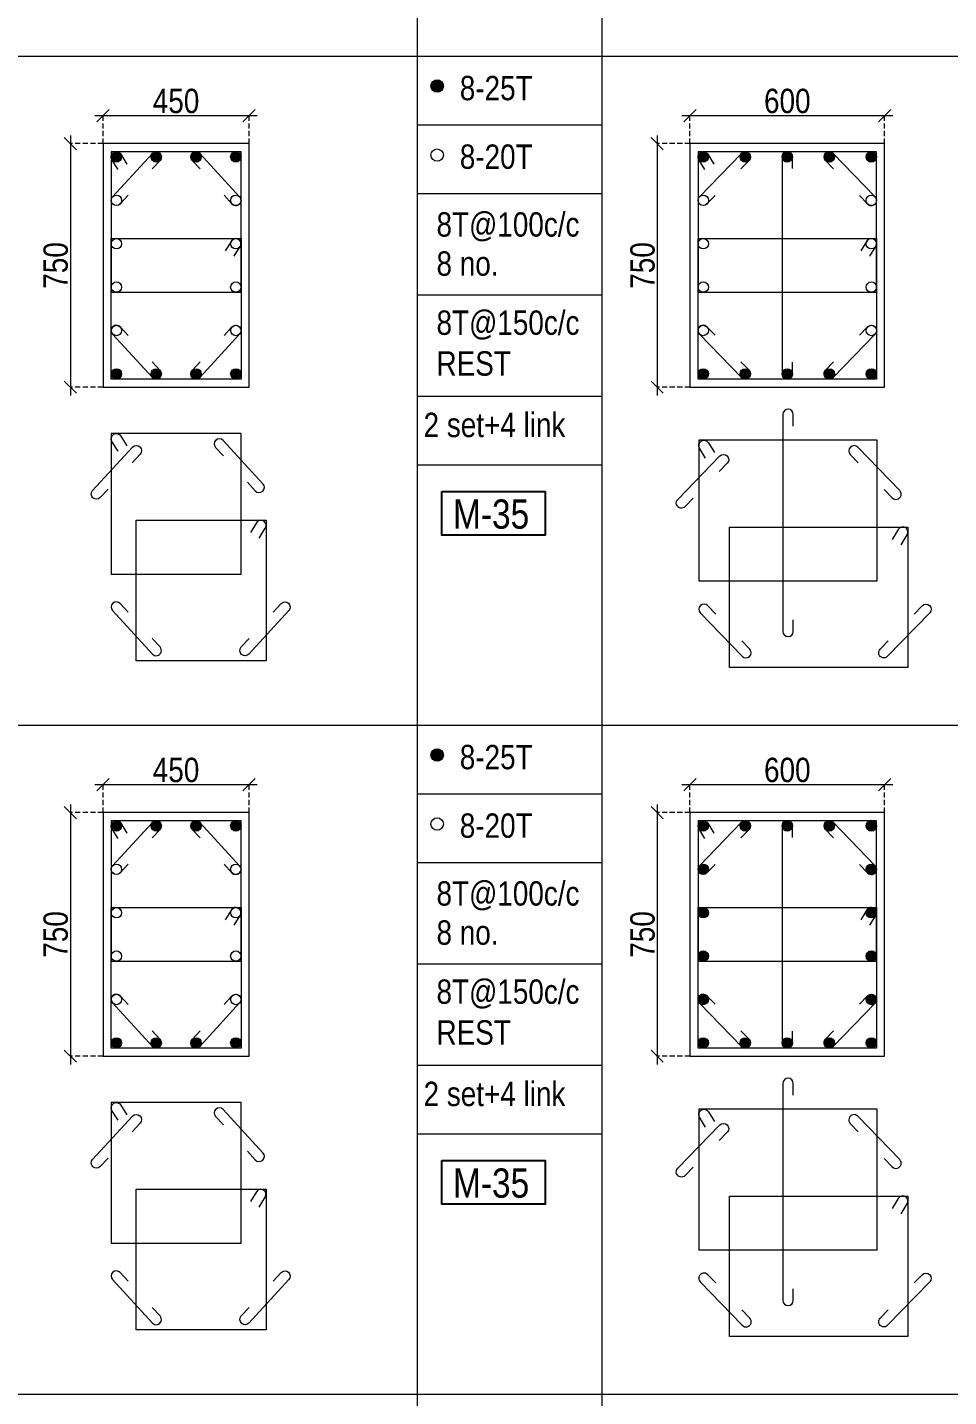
# Model space of a CAD drawing. Header units: millimetres. Extents: x 1112055 to 3390982, y -148532 to 766891.
# Drawn here: x 2143368 to 2154724, y 163087 to 179952 of the extents above; entities that cross this region are included whole.
import ezdxf
from ezdxf.enums import TextEntityAlignment as Align

# ---------------------------------------------------------------- set-up
doc = ezdxf.new("R2010")
doc.units = ezdxf.units.MM
doc.header["$PDMODE"] = 35
doc.header["$PDSIZE"] = -25
doc.linetypes.add('DASHED2', pattern=[0.375, 0.25, -0.125])
doc.linetypes.add('Hidden', pattern=[9.525, 6.35, -3.175])
for name, color, linetype, lineweight in [('B COL. SIZE DIM', 220, 'Continuous', 25), ('B COLSCH', 204, 'Continuous', 20), ('B COLUMN', 1, 'Hidden', 9), ('B STEEL', 34, 'Continuous', 15)]:
    doc.layers.add(name, color=color, linetype=linetype, lineweight=lineweight)
doc.layers.add('B TEXT', color=7, linetype='Continuous')
doc.styles.add('dim inside', font='romans.shx', dxfattribs={"width": 0.8, "height": 125})
doc.styles.add('SWINC', font='swissc.ttf')
doc.dimstyles.new('dim inside', dxfattribs={"dimtxt": 125, "dimasz": 100, "dimexe": 0, "dimexo": 0, "dimgap": 10, "dimtad": 0, "dimdec": 0, "dimzin": 0, "dimdsep": 46, "dimtxsty": 'dim inside', "dimblk": 'SMALL', "dimcen": 0.09, "dimadec": 0, "dimazin": 0, "dimtfac": 1, "dimtdec": 0, "dimtofl": 0, "dimtmove": 0, "dimatfit": 3, "dimfxl": 1, "dimtolj": 1, "dimtzin": 0, "dimarcsym": 2})

# ---------------------------------------------------------------- blocks, each defined once
blk = doc.blocks.new('_Oblique')
at = {"color": 0, "linetype": 'ByBlock', "lineweight": -2}
blk.add_line((-0.5, -0.5), (0.5, 0.5), dxfattribs=at)
blk = doc.blocks.new('*D267')
at = {"layer": 'B COL. SIZE DIM', "color": 250, "lineweight": 9, "ltscale": 250, "transparency": 16777216}
blk.add_line((2144201, 170625), (2146201, 170625), dxfattribs=at)
at = {"layer": 'B COL. SIZE DIM', "color": 250, "linetype": 'DASHED2', "lineweight": 9, "ltscale": 250, "transparency": 16777216}
for p, q in [((2144301, 170280), (2144301, 170625)), ((2146101, 170280), (2146101, 170625))]:
    blk.add_line(p, q, dxfattribs=at)
at = {"layer": 'Defpoints', "color": 0, "ltscale": 250, "transparency": 16777216}
for p in [(2146101, 170625), (2144301, 170280), (2146101, 170280)]:
    blk.add_point(p, dxfattribs=at)
at = {"layer": 'B COL. SIZE DIM', "color": 250, "lineweight": 9, "ltscale": 250, "transparency": 16777216, "xscale": 150, "yscale": 150, "zscale": 150, "rotation": 180}
blk.add_blockref('_Oblique', (2144301, 170625), dxfattribs=at)
at = {"layer": 'B COL. SIZE DIM', "color": 250, "lineweight": 9, "ltscale": 250, "transparency": 16777216, "xscale": 150, "yscale": 150, "zscale": 150}
blk.add_blockref('_Oblique', (2146101, 170625), dxfattribs=at)
at = {"layer": 'B COL. SIZE DIM', "color": 6, "ltscale": 250, "transparency": 16777216, "insert": (2145201, 170804), "char_height": 300, "attachment_point": 5, "style": 'SWINC'}
blk.add_mtext('\\A1;450', dxfattribs=at)
blk = doc.blocks.new('*D268')
at = {"layer": 'B COL. SIZE DIM', "color": 250, "lineweight": 9, "ltscale": 250, "transparency": 16777216}
blk.add_line((2143898, 170380), (2143898, 167180), dxfattribs=at)
at = {"layer": 'B COL. SIZE DIM', "color": 250, "linetype": 'DASHED2', "lineweight": 9, "ltscale": 250, "transparency": 16777216}
for p, q in [((2144301, 170280), (2143898, 170280)), ((2144301, 167280), (2143898, 167280))]:
    blk.add_line(p, q, dxfattribs=at)
at = {"layer": 'Defpoints', "color": 0, "ltscale": 250, "transparency": 16777216}
for p in [(2144301, 170280), (2143898, 167280), (2144301, 167280)]:
    blk.add_point(p, dxfattribs=at)
at = {"layer": 'B COL. SIZE DIM', "color": 250, "lineweight": 9, "ltscale": 250, "transparency": 16777216, "xscale": 150, "yscale": 150, "zscale": 150}
for p, rotation in [((2143898, 170280), 90), ((2143898, 167280), 270)]:
    blk.add_blockref('_Oblique', p, dxfattribs=dict(at, rotation=rotation))
at = {"layer": 'B COL. SIZE DIM', "color": 6, "ltscale": 250, "transparency": 16777216, "insert": (2143719, 168780), "char_height": 300, "attachment_point": 5, "rotation": 90, "style": 'SWINC'}
blk.add_mtext('\\A1;750', dxfattribs=at)
blk = doc.blocks.new('*D273')
at = {"layer": 'B COL. SIZE DIM', "color": 250, "lineweight": 9, "ltscale": 250, "transparency": 16777216}
blk.add_line((2144201, 178865), (2146201, 178865), dxfattribs=at)
at = {"layer": 'B COL. SIZE DIM', "color": 250, "linetype": 'DASHED2', "lineweight": 9, "ltscale": 250, "transparency": 16777216}
for p, q in [((2144301, 178520), (2144301, 178865)), ((2146101, 178520), (2146101, 178865))]:
    blk.add_line(p, q, dxfattribs=at)
at = {"layer": 'Defpoints', "color": 0, "ltscale": 250, "transparency": 16777216}
for p in [(2146101, 178865), (2144301, 178520), (2146101, 178520)]:
    blk.add_point(p, dxfattribs=at)
at = {"layer": 'B COL. SIZE DIM', "color": 250, "lineweight": 9, "ltscale": 250, "transparency": 16777216, "xscale": 150, "yscale": 150, "zscale": 150, "rotation": 180}
blk.add_blockref('_Oblique', (2144301, 178865), dxfattribs=at)
at = {"layer": 'B COL. SIZE DIM', "color": 250, "lineweight": 9, "ltscale": 250, "transparency": 16777216, "xscale": 150, "yscale": 150, "zscale": 150}
blk.add_blockref('_Oblique', (2146101, 178865), dxfattribs=at)
at = {"layer": 'B COL. SIZE DIM', "color": 6, "ltscale": 250, "transparency": 16777216, "insert": (2145201, 179044), "char_height": 300, "attachment_point": 5, "style": 'SWINC'}
blk.add_mtext('\\A1;450', dxfattribs=at)
blk = doc.blocks.new('*D274')
at = {"layer": 'B COL. SIZE DIM', "color": 250, "lineweight": 9, "ltscale": 250, "transparency": 16777216}
blk.add_line((2143898, 178620), (2143898, 175420), dxfattribs=at)
at = {"layer": 'B COL. SIZE DIM', "color": 250, "linetype": 'DASHED2', "lineweight": 9, "ltscale": 250, "transparency": 16777216}
for p, q in [((2144301, 178520), (2143898, 178520)), ((2144301, 175520), (2143898, 175520))]:
    blk.add_line(p, q, dxfattribs=at)
at = {"layer": 'Defpoints', "color": 0, "ltscale": 250, "transparency": 16777216}
for p in [(2144301, 178520), (2143898, 175520), (2144301, 175520)]:
    blk.add_point(p, dxfattribs=at)
at = {"layer": 'B COL. SIZE DIM', "color": 250, "lineweight": 9, "ltscale": 250, "transparency": 16777216, "xscale": 150, "yscale": 150, "zscale": 150}
for p, rotation in [((2143898, 178520), 90), ((2143898, 175520), 270)]:
    blk.add_blockref('_Oblique', p, dxfattribs=dict(at, rotation=rotation))
at = {"layer": 'B COL. SIZE DIM', "color": 6, "ltscale": 250, "transparency": 16777216, "insert": (2143719, 177020), "char_height": 300, "attachment_point": 5, "rotation": 90, "style": 'SWINC'}
blk.add_mtext('\\A1;750', dxfattribs=at)
blk = doc.blocks.new('*D279')
at = {"layer": 'B COL. SIZE DIM', "color": 250, "lineweight": 9, "ltscale": 250, "transparency": 16777216}
blk.add_line((2151435, 170625), (2154035, 170625), dxfattribs=at)
at = {"layer": 'B COL. SIZE DIM', "color": 250, "linetype": 'DASHED2', "lineweight": 9, "ltscale": 250, "transparency": 16777216}
for p, q in [((2151535, 170280), (2151535, 170625)), ((2153935, 170280), (2153935, 170625))]:
    blk.add_line(p, q, dxfattribs=at)
at = {"layer": 'Defpoints', "color": 0, "ltscale": 250, "transparency": 16777216}
for p in [(2153935, 170625), (2151535, 170280), (2153935, 170280)]:
    blk.add_point(p, dxfattribs=at)
at = {"layer": 'B COL. SIZE DIM', "color": 250, "lineweight": 9, "ltscale": 250, "transparency": 16777216, "xscale": 150, "yscale": 150, "zscale": 150, "rotation": 180}
blk.add_blockref('_Oblique', (2151535, 170625), dxfattribs=at)
at = {"layer": 'B COL. SIZE DIM', "color": 250, "lineweight": 9, "ltscale": 250, "transparency": 16777216, "xscale": 150, "yscale": 150, "zscale": 150}
blk.add_blockref('_Oblique', (2153935, 170625), dxfattribs=at)
at = {"layer": 'B COL. SIZE DIM', "color": 6, "ltscale": 250, "transparency": 16777216, "insert": (2152735, 170804), "char_height": 300, "attachment_point": 5, "style": 'SWINC'}
blk.add_mtext('\\A1;600', dxfattribs=at)
blk = doc.blocks.new('*D280')
at = {"layer": 'B COL. SIZE DIM', "color": 250, "lineweight": 9, "ltscale": 250, "transparency": 16777216}
blk.add_line((2151131, 170380), (2151131, 167180), dxfattribs=at)
at = {"layer": 'B COL. SIZE DIM', "color": 250, "linetype": 'DASHED2', "lineweight": 9, "ltscale": 250, "transparency": 16777216}
for p, q in [((2151535, 170280), (2151131, 170280)), ((2151535, 167280), (2151131, 167280))]:
    blk.add_line(p, q, dxfattribs=at)
at = {"layer": 'Defpoints', "color": 0, "ltscale": 250, "transparency": 16777216}
for p in [(2151535, 170280), (2151131, 167280), (2151535, 167280)]:
    blk.add_point(p, dxfattribs=at)
at = {"layer": 'B COL. SIZE DIM', "color": 250, "lineweight": 9, "ltscale": 250, "transparency": 16777216, "xscale": 150, "yscale": 150, "zscale": 150}
for p, rotation in [((2151131, 170280), 90), ((2151131, 167280), 270)]:
    blk.add_blockref('_Oblique', p, dxfattribs=dict(at, rotation=rotation))
at = {"layer": 'B COL. SIZE DIM', "color": 6, "ltscale": 250, "transparency": 16777216, "insert": (2150952, 168780), "char_height": 300, "attachment_point": 5, "rotation": 90, "style": 'SWINC'}
blk.add_mtext('\\A1;750', dxfattribs=at)
blk = doc.blocks.new('*D281')
at = {"layer": 'B COL. SIZE DIM', "color": 250, "lineweight": 9, "ltscale": 250, "transparency": 16777216}
blk.add_line((2151435, 178865), (2154035, 178865), dxfattribs=at)
at = {"layer": 'B COL. SIZE DIM', "color": 250, "linetype": 'DASHED2', "lineweight": 9, "ltscale": 250, "transparency": 16777216}
for p, q in [((2151535, 178520), (2151535, 178865)), ((2153935, 178520), (2153935, 178865))]:
    blk.add_line(p, q, dxfattribs=at)
at = {"layer": 'Defpoints', "color": 0, "ltscale": 250, "transparency": 16777216}
for p in [(2153935, 178865), (2151535, 178520), (2153935, 178520)]:
    blk.add_point(p, dxfattribs=at)
at = {"layer": 'B COL. SIZE DIM', "color": 250, "lineweight": 9, "ltscale": 250, "transparency": 16777216, "xscale": 150, "yscale": 150, "zscale": 150, "rotation": 180}
blk.add_blockref('_Oblique', (2151535, 178865), dxfattribs=at)
at = {"layer": 'B COL. SIZE DIM', "color": 250, "lineweight": 9, "ltscale": 250, "transparency": 16777216, "xscale": 150, "yscale": 150, "zscale": 150}
blk.add_blockref('_Oblique', (2153935, 178865), dxfattribs=at)
at = {"layer": 'B COL. SIZE DIM', "color": 6, "ltscale": 250, "transparency": 16777216, "insert": (2152735, 179044), "char_height": 300, "attachment_point": 5, "style": 'SWINC'}
blk.add_mtext('\\A1;600', dxfattribs=at)
blk = doc.blocks.new('*D282')
at = {"layer": 'B COL. SIZE DIM', "color": 250, "lineweight": 9, "ltscale": 250, "transparency": 16777216}
blk.add_line((2151131, 178620), (2151131, 175420), dxfattribs=at)
at = {"layer": 'B COL. SIZE DIM', "color": 250, "linetype": 'DASHED2', "lineweight": 9, "ltscale": 250, "transparency": 16777216}
for p, q in [((2151535, 178520), (2151131, 178520)), ((2151535, 175520), (2151131, 175520))]:
    blk.add_line(p, q, dxfattribs=at)
at = {"layer": 'Defpoints', "color": 0, "ltscale": 250, "transparency": 16777216}
for p in [(2151535, 178520), (2151131, 175520), (2151535, 175520)]:
    blk.add_point(p, dxfattribs=at)
at = {"layer": 'B COL. SIZE DIM', "color": 250, "lineweight": 9, "ltscale": 250, "transparency": 16777216, "xscale": 150, "yscale": 150, "zscale": 150}
for p, rotation in [((2151131, 178520), 90), ((2151131, 175520), 270)]:
    blk.add_blockref('_Oblique', p, dxfattribs=dict(at, rotation=rotation))
at = {"layer": 'B COL. SIZE DIM', "color": 6, "ltscale": 250, "transparency": 16777216, "insert": (2150952, 177020), "char_height": 300, "attachment_point": 5, "rotation": 90, "style": 'SWINC'}
blk.add_mtext('\\A1;750', dxfattribs=at)

msp = doc.modelspace()

# ---------------------------------------------------------------- hatches: boundary and pattern name
at = {"layer": 'B STEEL', "lineweight": 9, "ltscale": 0.5}
h = msp.add_hatch(color=34, dxfattribs=at)
edge = h.paths.add_edge_path()
edge.add_arc((2148419.8, 179229.5), 76.8, 0, 360)
h = msp.add_hatch(color=34, dxfattribs=at)
edge = h.paths.add_edge_path()
edge.add_arc((2144465.5, 178356.3), 64, 0, 360)
h = msp.add_hatch(color=34, dxfattribs=at)
edge = h.paths.add_edge_path()
edge.add_arc((2144956.1, 178356.3), 64, 180, 540, ccw=False)
h = msp.add_hatch(color=34, dxfattribs=at)
edge = h.paths.add_edge_path()
edge.add_arc((2145446.8, 178356.3), 64, 180, 540, ccw=False)
h = msp.add_hatch(color=34, dxfattribs=at)
edge = h.paths.add_edge_path()
edge.add_arc((2145937.4, 178356.3), 64, 180, 540, ccw=False)
h = msp.add_hatch(color=34, dxfattribs=at)
edge = h.paths.add_edge_path()
edge.add_arc((2151699, 178356.3), 64, 0, 360)
at = {"layer": 'B STEEL', "lineweight": 30}
h = msp.add_hatch(color=34, dxfattribs=at)
edge = h.paths.add_edge_path()
edge.add_arc((2152217, 178356.3), 64, 0, 360)
h = msp.add_hatch(color=34, dxfattribs=at)
edge = h.paths.add_edge_path()
edge.add_arc((2152735, 178356.3), 64, 0, 360)
h = msp.add_hatch(color=34, dxfattribs=at)
edge = h.paths.add_edge_path()
edge.add_arc((2153253, 178356.3), 64, 0, 360)
at = {"layer": 'B STEEL', "lineweight": 9, "ltscale": 0.5}
h = msp.add_hatch(color=34, dxfattribs=at)
edge = h.paths.add_edge_path()
edge.add_arc((2153771, 178356.3), 64, 180, 540, ccw=False)
h = msp.add_hatch(color=34, dxfattribs=at)
edge = h.paths.add_edge_path()
edge.add_arc((2144465.5, 175684.3), 64, 0, 360, ccw=False)
h = msp.add_hatch(color=34, dxfattribs=at)
edge = h.paths.add_edge_path()
edge.add_arc((2144956.1, 175684.3), 64, -180, 180)
h = msp.add_hatch(color=34, dxfattribs=at)
edge = h.paths.add_edge_path()
edge.add_arc((2145446.8, 175684.3), 64, -180, 180)
h = msp.add_hatch(color=34, dxfattribs=at)
edge = h.paths.add_edge_path()
edge.add_arc((2145937.4, 175684.3), 64, -180, 180)
h = msp.add_hatch(color=34, dxfattribs=at)
edge = h.paths.add_edge_path()
edge.add_arc((2151699, 175684.3), 64, 0, 360, ccw=False)
at = {"layer": 'B STEEL', "lineweight": 30}
h = msp.add_hatch(color=34, dxfattribs=at)
edge = h.paths.add_edge_path()
edge.add_arc((2152217, 175684.3), 64, 0, 360)
h = msp.add_hatch(color=34, dxfattribs=at)
edge = h.paths.add_edge_path()
edge.add_arc((2152735, 175684.3), 64, 0, 360)
h = msp.add_hatch(color=34, dxfattribs=at)
edge = h.paths.add_edge_path()
edge.add_arc((2153253, 175684.3), 64, 0, 360)
at = {"layer": 'B STEEL', "lineweight": 9, "ltscale": 0.5}
h = msp.add_hatch(color=34, dxfattribs=at)
edge = h.paths.add_edge_path()
edge.add_arc((2153771, 175684.3), 64, -180, 180)
h = msp.add_hatch(color=34, dxfattribs=at)
edge = h.paths.add_edge_path()
edge.add_arc((2148419.8, 170989.6), 76.8, 0, 360)
h = msp.add_hatch(color=34, dxfattribs=at)
edge = h.paths.add_edge_path()
edge.add_arc((2144465.5, 170116.4), 64, 0, 360)
h = msp.add_hatch(color=34, dxfattribs=at)
edge = h.paths.add_edge_path()
edge.add_arc((2144956.1, 170116.4), 64, 180, 540, ccw=False)
h = msp.add_hatch(color=34, dxfattribs=at)
edge = h.paths.add_edge_path()
edge.add_arc((2145446.8, 170116.4), 64, 180, 540, ccw=False)
h = msp.add_hatch(color=34, dxfattribs=at)
edge = h.paths.add_edge_path()
edge.add_arc((2145937.4, 170116.4), 64, 180, 540, ccw=False)
h = msp.add_hatch(color=34, dxfattribs=at)
edge = h.paths.add_edge_path()
edge.add_arc((2151699, 170116.4), 64, 0, 360)
at = {"layer": 'B STEEL', "lineweight": 30}
h = msp.add_hatch(color=34, dxfattribs=at)
edge = h.paths.add_edge_path()
edge.add_arc((2152217, 170116.4), 64, 0, 360)
h = msp.add_hatch(color=34, dxfattribs=at)
edge = h.paths.add_edge_path()
edge.add_arc((2152735, 170116.4), 64, 0, 360)
h = msp.add_hatch(color=34, dxfattribs=at)
edge = h.paths.add_edge_path()
edge.add_arc((2153253, 170116.4), 64, 0, 360)
at = {"layer": 'B STEEL', "lineweight": 9, "ltscale": 0.5}
h = msp.add_hatch(color=34, dxfattribs=at)
edge = h.paths.add_edge_path()
edge.add_arc((2153771, 170116.4), 64, 180, 540, ccw=False)
at = {"layer": 'B STEEL', "lineweight": 30}
h = msp.add_hatch(color=34, dxfattribs=at)
edge = h.paths.add_edge_path()
edge.add_arc((2151699, 169582), 64, 0, 360)
h = msp.add_hatch(color=34, dxfattribs=at)
edge = h.paths.add_edge_path()
edge.add_arc((2153771, 169582), 64, 0, 360)
h = msp.add_hatch(color=34, dxfattribs=at)
edge = h.paths.add_edge_path()
edge.add_arc((2151699, 169047.6), 64, 0, 360)
h = msp.add_hatch(color=34, dxfattribs=at)
edge = h.paths.add_edge_path()
edge.add_arc((2153771, 169047.6), 64, 0, 360)
h = msp.add_hatch(color=34, dxfattribs=at)
edge = h.paths.add_edge_path()
edge.add_arc((2151699, 168513.2), 64, 0, 360)
h = msp.add_hatch(color=34, dxfattribs=at)
edge = h.paths.add_edge_path()
edge.add_arc((2153771, 168513.2), 64, 0, 360)
h = msp.add_hatch(color=34, dxfattribs=at)
edge = h.paths.add_edge_path()
edge.add_arc((2151699, 167978.9), 64, 0, 360)
h = msp.add_hatch(color=34, dxfattribs=at)
edge = h.paths.add_edge_path()
edge.add_arc((2153771, 167978.9), 64, 0, 360)
at = {"layer": 'B STEEL', "lineweight": 9, "ltscale": 0.5}
h = msp.add_hatch(color=34, dxfattribs=at)
edge = h.paths.add_edge_path()
edge.add_arc((2144465.5, 167444.5), 64, 0, 360, ccw=False)
h = msp.add_hatch(color=34, dxfattribs=at)
edge = h.paths.add_edge_path()
edge.add_arc((2144956.1, 167444.5), 64, -180, 180)
h = msp.add_hatch(color=34, dxfattribs=at)
edge = h.paths.add_edge_path()
edge.add_arc((2145446.8, 167444.5), 64, -180, 180)
h = msp.add_hatch(color=34, dxfattribs=at)
edge = h.paths.add_edge_path()
edge.add_arc((2145937.4, 167444.5), 64, -180, 180)
h = msp.add_hatch(color=34, dxfattribs=at)
edge = h.paths.add_edge_path()
edge.add_arc((2151699, 167444.5), 64, 0, 360, ccw=False)
at = {"layer": 'B STEEL', "lineweight": 30}
h = msp.add_hatch(color=34, dxfattribs=at)
edge = h.paths.add_edge_path()
edge.add_arc((2152217, 167444.5), 64, 0, 360)
h = msp.add_hatch(color=34, dxfattribs=at)
edge = h.paths.add_edge_path()
edge.add_arc((2152735, 167444.5), 64, 0, 360)
h = msp.add_hatch(color=34, dxfattribs=at)
edge = h.paths.add_edge_path()
edge.add_arc((2153253, 167444.5), 64, 0, 360)
at = {"layer": 'B STEEL', "lineweight": 9, "ltscale": 0.5}
h = msp.add_hatch(color=34, dxfattribs=at)
edge = h.paths.add_edge_path()
edge.add_arc((2153771, 167444.5), 64, -180, 180)

# ---------------------------------------------------------------- linework, layer by layer
at = {"layer": 'B COLSCH', "color": 250, "lineweight": 0}
for p, q in [((2148173.5, 196077.4), (2148173.5, 146638.4)), ((2150447.9, 196077.4), (2150447.9, 139385.8)), ((2087919, 179597.8), (2215549.8, 179597.8)), ((2148173.5, 178752.8), (2150447.9, 178752.8)), ((2148173.5, 177907.8), (2150447.9, 177907.8)), ((2148173.5, 176658), (2150447.9, 176658)), ((2148173.5, 175408.2), (2150447.9, 175408.2)), ((2148173.5, 174563.2), (2150447.9, 174563.2)), ((2087919, 171357.9), (2215549.8, 171357.9)), ((2148173.5, 170512.9), (2150447.9, 170512.9)), ((2148173.5, 169667.9), (2150447.9, 169667.9)), ((2148173.5, 168418.2), (2150447.9, 168418.2)), ((2148173.5, 167168.4), (2150447.9, 167168.4)), ((2148173.5, 166323.4), (2150447.9, 166323.4)), ((2087919, 163118.1), (2215549.8, 163118.1))]:
    msp.add_line(p, q, dxfattribs=at)
at = {"layer": 'B COLUMN', "color": 1, "linetype": 'ByBlock', "lineweight": 20}
for points in [[(2144301.4, 175520.3), (2146101.4, 175520.3), (2146101.4, 178520.3), (2144301.4, 178520.3)], [(2151535, 175520.3), (2153935, 175520.3), (2153935, 178520.3), (2151535, 178520.3)], [(2144301.4, 167280.4), (2146101.4, 167280.4), (2146101.4, 170280.4), (2144301.4, 170280.4)], [(2151535, 167280.4), (2153935, 167280.4), (2153935, 170280.4), (2151535, 170280.4)]]:
    msp.add_lwpolyline(points, close=True, dxfattribs=at)
at = {"layer": 'B STEEL', "color": 34, "lineweight": 9, "ltscale": 0.5}
for points in [[(2144401.4, 176689.1), (2146001.4, 176689.1), (2146001.4, 178420.3), (2144401.4, 178420.3)], [(2151635, 176689.1), (2153835, 176689.1), (2153835, 178420.3), (2151635, 178420.3)], [(2144401.4, 177351.5), (2146001.4, 177351.5), (2146001.4, 175620.3), (2144401.4, 175620.3)], [(2151635, 177351.5), (2153835, 177351.5), (2153835, 175620.3), (2151635, 175620.3)], [(2144401.4, 173218.2), (2146001.4, 173218.2), (2146001.4, 174949.4), (2144401.4, 174949.4)], [(2151644.1, 173135.5), (2153844.1, 173135.5), (2153844.1, 174866.7), (2151644.1, 174866.7)], [(2144710, 173880.7), (2146310, 173880.7), (2146310, 172149.4), (2144710, 172149.4)], [(2152021.8, 173798), (2154221.8, 173798), (2154221.8, 172066.7), (2152021.8, 172066.7)], [(2144401.4, 168449.2), (2146001.4, 168449.2), (2146001.4, 170180.4), (2144401.4, 170180.4)], [(2151635, 168449.2), (2153835, 168449.2), (2153835, 170180.4), (2151635, 170180.4)], [(2144401.4, 169111.7), (2146001.4, 169111.7), (2146001.4, 167380.4), (2144401.4, 167380.4)], [(2151635, 169111.7), (2153835, 169111.7), (2153835, 167380.4), (2151635, 167380.4)], [(2144401.4, 164978.4), (2146001.4, 164978.4), (2146001.4, 166709.6), (2144401.4, 166709.6)], [(2151644.1, 164895.7), (2153844.1, 164895.7), (2153844.1, 166626.9), (2151644.1, 166626.9)], [(2144710, 165640.8), (2146310, 165640.8), (2146310, 163909.6), (2144710, 163909.6)], [(2152021.8, 165558.1), (2154221.8, 165558.1), (2154221.8, 163826.9), (2152021.8, 163826.9)]]:
    msp.add_lwpolyline(points, close=True, dxfattribs=at)
for points in [[(2144485.7, 178201.2), (2144410.9, 178322.7, -1), (2144520, 178389.8), (2144594.7, 178268.3)], [(2144609.1, 177883.7), (2144512.6, 177778.6, -1), (2144418.3, 177865.2), (2144909, 178399.6, -1), (2145003.3, 178313), (2144906.8, 178207.9)], [(2145793.8, 177883.7), (2145890.3, 177778.6, 1), (2145984.6, 177865.2), (2145493.9, 178399.6, 1), (2145399.6, 178313), (2145496.1, 178207.9)], [(2151719.2, 178201.2), (2151644.5, 178322.7, -1), (2151753.5, 178389.8), (2151828.3, 178268.3)], [(2151844.3, 177879.7), (2151745, 177777.3, -1), (2151653, 177866.4), (2152171, 178400.8, -1), (2152263, 178311.7), (2152163.7, 178209.3)], [(2152799, 178213.6), (2152799, 178356.3, 1), (2152671, 178356.3), (2152671, 175684.3, 1), (2152799, 175684.3), (2152799, 175827)], [(2153625.7, 177879.7), (2153725, 177777.3, 1), (2153816.9, 177866.4), (2153298.9, 178400.8, 1), (2153207, 178311.7), (2153306.3, 178209.3)], [(2145917.2, 177132.4), (2145991.9, 177253.9, 1), (2145882.9, 177321), (2145808.1, 177199.6)], [(2153750.7, 177132.4), (2153825.5, 177253.9, 1), (2153716.4, 177321), (2153641.7, 177199.6)], [(2144609.1, 176156.9), (2144512.6, 176262, 1), (2144418.3, 176175.4), (2144909, 175641, 1), (2145003.3, 175727.6), (2144906.8, 175832.7)], [(2145793.8, 176156.9), (2145890.3, 176262, -1), (2145984.6, 176175.4), (2145493.9, 175641, -1), (2145399.6, 175727.6), (2145496.1, 175832.7)], [(2151844.3, 176160.8), (2151745, 176263.3, 1), (2151653, 176174.1), (2152171, 175639.8, 1), (2152263, 175728.9), (2152163.7, 175831.3)], [(2153625.7, 176160.8), (2153725, 176263.3, -1), (2153816.9, 176174.1), (2153298.9, 175639.8, -1), (2153207, 175728.9), (2153306.3, 175831.3)], [(2152808.1, 175042.1), (2152808.1, 175184.8, 1), (2152680.1, 175184.8), (2152680.1, 172512.8, 1), (2152808.1, 172512.8), (2152808.1, 172655.4)], [(2144485.7, 174730.4), (2144410.9, 174851.9, -1), (2144520, 174919), (2144594.7, 174797.5)], [(2144363.8, 174265.5), (2144267.3, 174160.4, -1), (2144173, 174247), (2144663.6, 174781.4, -1), (2144757.9, 174694.8), (2144661.5, 174589.7)], [(2146081.5, 174349.1), (2146178, 174244.1, 1), (2146272.3, 174330.7), (2145781.7, 174865.1, 1), (2145687.4, 174778.5), (2145783.8, 174673.4)], [(2151728.4, 174647.7), (2151653.6, 174769.2, -1), (2151762.6, 174836.3), (2151837.4, 174714.8)], [(2153929.9, 174259.8), (2154029.2, 174157.3, 1), (2154121.2, 174246.5), (2153603.2, 174780.8, 1), (2153511.2, 174691.7), (2153610.5, 174589.3)], [(2151576.3, 174152.2), (2151477, 174049.8, -1), (2151385.1, 174138.9), (2151903.1, 174673.3, -1), (2151995, 174584.2), (2151895.7, 174481.8)], [(2146225.7, 173661.6), (2146300.5, 173783.1, 1), (2146191.5, 173850.2), (2146116.7, 173728.7)], [(2154137.6, 173578.9), (2154212.3, 173700.4, 1), (2154103.3, 173767.5), (2154028.5, 173646)], [(2144609.1, 172749.7), (2144512.6, 172854.8, 1), (2144418.3, 172768.2), (2144909, 172233.8, 1), (2145003.3, 172320.4), (2144906.8, 172425.5)], [(2146399.3, 172749.7), (2146495.8, 172854.8, -1), (2146590.1, 172768.2), (2146099.4, 172233.8, -1), (2146005.1, 172320.4), (2146101.6, 172425.5)], [(2151853.4, 172726.7), (2151754.1, 172829.1, 1), (2151662.1, 172740), (2152180.1, 172205.6, 1), (2152272.1, 172294.7), (2152172.8, 172397.1)], [(2154298.9, 172726.7), (2154398.2, 172829.1, -1), (2154490.1, 172740), (2153972.1, 172205.6, -1), (2153880.2, 172294.7), (2153979.5, 172397.1)], [(2144485.7, 169961.4), (2144410.9, 170082.9, -1), (2144520, 170150), (2144594.7, 170028.5)], [(2144609.1, 169643.8), (2144512.6, 169538.7, -1), (2144418.3, 169625.3), (2144909, 170159.7, -1), (2145003.3, 170073.1), (2144906.8, 169968.1)], [(2145793.8, 169643.8), (2145890.3, 169538.7, 1), (2145984.6, 169625.3), (2145493.9, 170159.7, 1), (2145399.6, 170073.1), (2145496.1, 169968.1)], [(2151719.2, 169961.4), (2151644.5, 170082.9, -1), (2151753.5, 170150), (2151828.3, 170028.5)], [(2151844.3, 169639.9), (2151745, 169537.5, -1), (2151653, 169626.6), (2152171, 170161, -1), (2152263, 170071.9), (2152163.7, 169969.4)], [(2152799, 169973.8), (2152799, 170116.4, 1), (2152671, 170116.4), (2152671, 167444.5, 1), (2152799, 167444.5), (2152799, 167587.1)], [(2153625.7, 169639.9), (2153725, 169537.5, 1), (2153816.9, 169626.6), (2153298.9, 170161, 1), (2153207, 170071.9), (2153306.3, 169969.4)], [(2145917.2, 168892.6), (2145991.9, 169014.1, 1), (2145882.9, 169081.2), (2145808.1, 168959.7)], [(2153750.7, 168892.6), (2153825.5, 169014.1, 1), (2153716.4, 169081.2), (2153641.7, 168959.7)], [(2144609.1, 167917.1), (2144512.6, 168022.2, 1), (2144418.3, 167935.6), (2144909, 167401.2, 1), (2145003.3, 167487.8), (2144906.8, 167592.8)], [(2145793.8, 167917.1), (2145890.3, 168022.2, -1), (2145984.6, 167935.6), (2145493.9, 167401.2, -1), (2145399.6, 167487.8), (2145496.1, 167592.8)], [(2151844.3, 167921), (2151745, 168023.4, 1), (2151653, 167934.3), (2152171, 167399.9, 1), (2152263, 167489), (2152163.7, 167591.4)], [(2153625.7, 167921), (2153725, 168023.4, -1), (2153816.9, 167934.3), (2153298.9, 167399.9, -1), (2153207, 167489), (2153306.3, 167591.4)], [(2152808.1, 166802.3), (2152808.1, 166944.9, 1), (2152680.1, 166944.9), (2152680.1, 164273, 1), (2152808.1, 164273), (2152808.1, 164415.6)], [(2144485.7, 166490.5), (2144410.9, 166612, -1), (2144520, 166679.1), (2144594.7, 166557.7)], [(2146081.5, 166109.3), (2146178, 166004.2, 1), (2146272.3, 166090.8), (2145781.7, 166625.2, 1), (2145687.4, 166538.6), (2145783.8, 166433.5)], [(2151728.4, 166407.8), (2151653.6, 166529.3, -1), (2151762.6, 166596.4), (2151837.4, 166474.9)], [(2144363.8, 166025.6), (2144267.3, 165920.6, -1), (2144173, 166007.2), (2144663.6, 166541.6, -1), (2144757.9, 166455), (2144661.5, 166349.9)], [(2153929.9, 166019.9), (2154029.2, 165917.5, 1), (2154121.2, 166006.6), (2153603.2, 166541, 1), (2153511.2, 166451.9), (2153610.5, 166349.5)], [(2151576.3, 165912.4), (2151477, 165810, -1), (2151385.1, 165899.1), (2151903.1, 166433.5, -1), (2151995, 166344.4), (2151895.7, 166241.9)], [(2146225.7, 165421.8), (2146300.5, 165543.2, 1), (2146191.5, 165610.4), (2146116.7, 165488.9)], [(2154137.6, 165339.1), (2154212.3, 165460.5, 1), (2154103.3, 165527.6), (2154028.5, 165406.2)], [(2144609.1, 164509.9), (2144512.6, 164615, 1), (2144418.3, 164528.4), (2144909, 163994, 1), (2145003.3, 164080.6), (2144906.8, 164185.7)], [(2146399.3, 164509.9), (2146495.8, 164615, -1), (2146590.1, 164528.4), (2146099.4, 163994, -1), (2146005.1, 164080.6), (2146101.6, 164185.7)], [(2151853.4, 164486.8), (2151754.1, 164589.3, 1), (2151662.1, 164500.1), (2152180.1, 163965.8, 1), (2152272.1, 164054.9), (2152172.8, 164157.3)], [(2154298.9, 164486.8), (2154398.2, 164589.3, -1), (2154490.1, 164500.1), (2153972.1, 163965.8, -1), (2153880.2, 164054.9), (2153979.5, 164157.3)]]:
    msp.add_lwpolyline(points, format="xyb", dxfattribs=at)
for centre, radius in [((2148419.8, 179229.5), 76.8), ((2148419.8, 178379.2), 76.8), ((2144465.5, 178356.3), 64), ((2144956.1, 178356.3), 64), ((2145446.8, 178356.3), 64), ((2145937.4, 178356.3), 64), ((2151699, 178356.3), 64), ((2152217, 178356.3), 64), ((2152735, 178356.3), 64), ((2153253, 178356.3), 64), ((2153771, 178356.3), 64), ((2144465.5, 177821.9), 64), ((2145937.4, 177821.9), 64), ((2151699, 177821.9), 64), ((2153771, 177821.9), 64), ((2144465.5, 177287.5), 64), ((2145937.4, 177287.5), 64), ((2151699, 177287.5), 64), ((2153771, 177287.5), 64), ((2144465.5, 176753.1), 64), ((2145937.4, 176753.1), 64), ((2151699, 176753.1), 64), ((2153771, 176753.1), 64), ((2144465.5, 176218.7), 64), ((2145937.4, 176218.7), 64), ((2151699, 176218.7), 64), ((2153771, 176218.7), 64), ((2144465.5, 175684.3), 64), ((2144956.1, 175684.3), 64), ((2145446.8, 175684.3), 64), ((2145937.4, 175684.3), 64), ((2151699, 175684.3), 64), ((2152217, 175684.3), 64), ((2152735, 175684.3), 64), ((2153253, 175684.3), 64), ((2153771, 175684.3), 64), ((2148419.8, 170989.6), 76.8), ((2144465.5, 170116.4), 64), ((2144956.1, 170116.4), 64), ((2145446.8, 170116.4), 64), ((2145937.4, 170116.4), 64), ((2148419.8, 170139.3), 76.8), ((2151699, 170116.4), 64), ((2152217, 170116.4), 64), ((2152735, 170116.4), 64), ((2153253, 170116.4), 64), ((2153771, 170116.4), 64), ((2144465.5, 169582), 64), ((2145937.4, 169582), 64), ((2151699, 169582), 64), ((2153771, 169582), 64), ((2144465.5, 169047.6), 64), ((2145937.4, 169047.6), 64), ((2151699, 169047.6), 64), ((2153771, 169047.6), 64), ((2144465.5, 168513.2), 64), ((2145937.4, 168513.2), 64), ((2151699, 168513.2), 64), ((2153771, 168513.2), 64), ((2144465.5, 167978.9), 64), ((2145937.4, 167978.9), 64), ((2151699, 167978.9), 64), ((2153771, 167978.9), 64), ((2144465.5, 167444.5), 64), ((2144956.1, 167444.5), 64), ((2145446.8, 167444.5), 64), ((2145937.4, 167444.5), 64), ((2151699, 167444.5), 64), ((2152217, 167444.5), 64), ((2152735, 167444.5), 64), ((2153253, 167444.5), 64), ((2153771, 167444.5), 64)]:
    msp.add_circle(centre, radius, dxfattribs=at)
at = {"layer": 'B TEXT', "color": 1}
for points in [[(2148477.2, 174234.2), (2149751.8, 174234.2), (2149751.8, 173696.2), (2148477.2, 173696.2)], [(2148477.2, 165994.4), (2149751.8, 165994.4), (2149751.8, 165456.4), (2148477.2, 165456.4)]]:
    msp.add_lwpolyline(points, close=True, dxfattribs=at)

# ---------------------------------------------------------------- texts
at = {"layer": 'B TEXT', "style": 'SWINC'}
for s, p in [('8-25T', (2148698.3, 179054.9)), ('8-20T', (2148698.3, 178209.9)), ('8T@100c/c', (2148411.4, 177375.1)), ('8 no.', (2148411.4, 176893.3)), ('8T@150c/c', (2148411.4, 176165.2)), ('REST', (2148411.4, 175662.8)), ('2 set+4 link', (2148251.7, 174905.7)), ('8-25T', (2148698.3, 170815)), ('8-20T', (2148698.3, 169970.1)), ('8T@100c/c', (2148411.4, 169135.2)), ('8 no.', (2148411.4, 168653.4)), ('8T@150c/c', (2148411.4, 167925.3)), ('REST', (2148411.4, 167422.9)), ('2 set+4 link', (2148251.7, 166665.9))]:
    msp.add_text(s, height=300, dxfattribs=at).set_placement(p)
at = {"layer": 'B TEXT', "color": 1, "style": 'SWINC'}
for p in [(2148614.5, 173669.7), (2148614.5, 165429.8)]:
    msp.add_text('M-35', height=360, dxfattribs=at).set_placement(p, align=Align.BOTTOM_LEFT)

# ---------------------------------------------------------------- dimensions: what is measured, and where the dimension line sits
at = {"layer": 'B COL. SIZE DIM', "color": 250, "ltscale": 250}
for base, p1, p2, picture, middle in [((2146101.4, 178865.2), (2144301.4, 178520.3), (2146101.4, 178520.3), '*D273', (2145201.4, 179044)), ((2153935, 178865.2), (2151535, 178520.3), (2153935, 178520.3), '*D281', (2152735, 179044.2)), ((2146101.4, 170625.4), (2144301.4, 170280.4), (2146101.4, 170280.4), '*D267', (2145201.4, 170804.2)), ((2153935, 170625.4), (2151535, 170280.4), (2153935, 170280.4), '*D279', (2152735, 170804.4))]:
    dim = msp.add_linear_dim(base=base, p1=p1, p2=p2, dimstyle='dim inside', override={"dimtxt": 300, "dimasz": 150, "dimgap": 25, "dimtad": 3, "dimlfac": 0.25, "dimtxsty": 'SWINC', "dimblk1": 'Oblique', "dimblk2": 'Oblique', "dimsah": 1, "dimdle": 100, "dimclrd": 250, "dimclre": 250, "dimclrt": 6, "dimfxl": 1000, "dimlwd": 9, "dimlwe": 9}, dxfattribs=at)
    dim.commit()
    dim.dimension.update_dxf_attribs({"geometry": picture, "text_midpoint": middle})
for base, p1, p2, picture, middle in [((2143897.5, 175520.3), (2144301.4, 178520.3), (2144301.4, 175520.3), '*D274', (2143718.7, 177020.3)), ((2151131.1, 175520.3), (2151535, 178520.3), (2151535, 175520.3), '*D282', (2150952.3, 177020.3)), ((2143897.5, 167280.4), (2144301.4, 170280.4), (2144301.4, 167280.4), '*D268', (2143718.7, 168780.4)), ((2151131.1, 167280.4), (2151535, 170280.4), (2151535, 167280.4), '*D280', (2150952.3, 168780.4))]:
    dim = msp.add_linear_dim(base=base, p1=p1, p2=p2, angle=90, dimstyle='dim inside', override={"dimtxt": 300, "dimasz": 150, "dimgap": 25, "dimtad": 3, "dimlfac": 0.25, "dimtxsty": 'SWINC', "dimblk1": 'Oblique', "dimblk2": 'Oblique', "dimsah": 1, "dimdle": 100, "dimclrd": 250, "dimclre": 250, "dimclrt": 6, "dimfxl": 1000, "dimlwd": 9, "dimlwe": 9}, dxfattribs=at)
    dim.commit()
    dim.dimension.update_dxf_attribs({"geometry": picture, "text_midpoint": middle})

doc.saveas('drawing.dxf')
